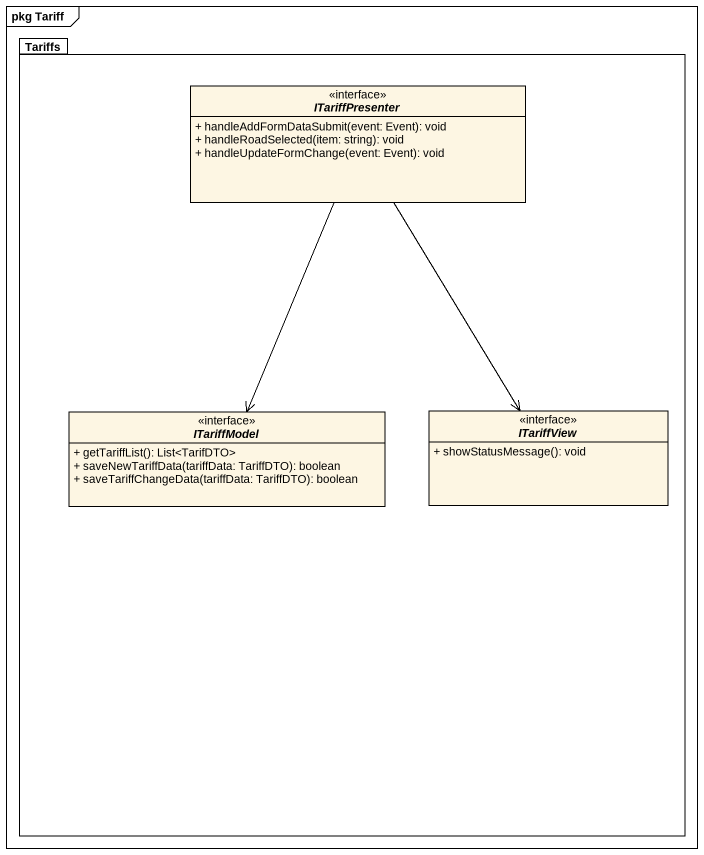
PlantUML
@startuml
mainframe pkg Tariff
hide circle
hide empty members
skinparam classAttributeIconSize 0
package Tariffs {
  interface ITariffPresenter {
    + handleAddFormDataSubmit(event: Event): void
    + handleRoadSelected(item: string): void
    + handleUpdateFormChange(event: Event): void
  }
  interface ITariffModel {
    + getTariffList(): List<TarifDTO>
    + saveNewTariffData(tariffData: TariffDTO): boolean
    + saveTariffChangeData(tariffData: TariffDTO): boolean
  }
  interface ITariffView {
    + showStatusMessage(): void
  }
}
ITariffPresenter --> ITariffModel
ITariffPresenter --> ITariffView
@enduml
